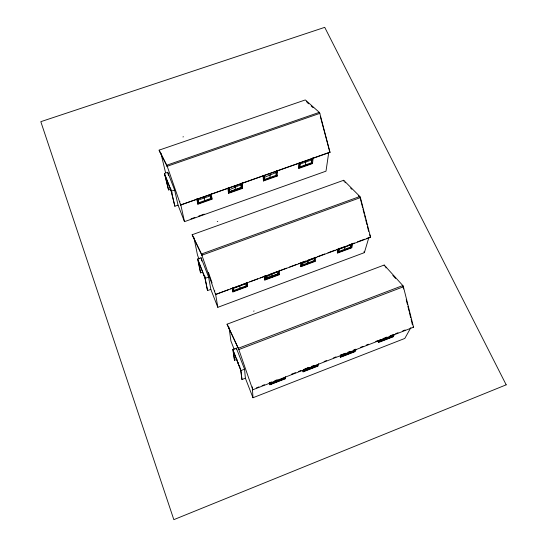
<?xml version="1.0" encoding="UTF-8"?>
<svg xmlns="http://www.w3.org/2000/svg" width="547" height="547" viewBox="0 0 547 547"><rect width="100%" height="100%" fill="white"/><g stroke="black" fill="none" stroke-linecap="round" stroke-linejoin="round"><path stroke-width="0.82" d="M279.531 270.225L279.326 274.683L264.83 280.071L264.83 275.674M278.423 270.956L278.266 274.683L265.842 279.298L265.856 275.62M270.047 177.454L270.095 173.461M271.77 273.944L272.057 276.987M269.692 382.62L269.938 384.753L285.144 378.832L285.356 376.637M269.938 384.753L269.992 382.62M264.119 175.58L264.379 180.134L276.214 175.936L276.071 171.163M276.214 175.936L276.344 171.136M277.062 172.237L277.11 170.609M263.141 175.546L263.415 180.975L277.226 176.072L277.397 170.377M284.187 377.43L284.043 378.989L271.011 384.062L271.059 382.544M313.164 157.721L312.508 163.56L298.86 168.401L298.935 163.69M298.86 168.401L299.332 162.616M312.091 158.486L311.551 163.403L299.859 167.553L299.715 165.563M299.859 167.553L300.262 162.671M305.445 164.9L305.855 160.62M311.551 163.403L311.756 158.534M300.932 263.004L300.871 266.683L315.188 261.363L315.783 257.507M312.617 159.649L312.802 157.98M300.871 266.683L301.294 262.881M314.655 258.246L314.183 261.336L301.917 265.897L301.903 262.97M301.917 265.897L302.354 262.081M307.776 262.984L308.187 259.907M328.713 152.688L325.998 171.163L184.483 221.651L178.055 205.132L174.637 190.028L167.724 172.298L164.435 173.44L168.558 189.939L170.972 189.091M329.13 149.837L330.005 152.333L319.817 113.379L319.318 112.361L305.294 99.937L159.129 150.138L159.437 151.075L167.15 166.295L319.817 113.379L319.318 112.361L166.726 165.221L159.129 150.138M314.183 261.336L314.252 258.403L302.176 263.62M318.675 363.673L318.122 365.991L303.086 371.844L303.482 369.587M317.458 364.48L317.075 366.128L304.187 371.146L304.481 369.533L308.166 367.748M236.099 349.396L236.338 348.124L232.796 349.478L234.506 360.275L237.104 359.283M344.911 182.342L345.335 182.801M338.012 249.254L337.328 252.406L337.615 253.029L351.755 247.777L352.774 243.791M337.615 253.029L338.641 248.304M351.824 243.736L350.812 247.736L338.696 252.235L339.564 248.283M344.473 249.364L345.034 246.984M350.812 247.736L350.524 247.114L351.126 244.728L338.928 249.254M202.54 272.187L200.667 272.871L200.291 271.907L197.665 259.005L201.07 257.767L208.605 277.076L210.827 289.37L217.809 307.325L364.377 252.639L368.897 237.412M369.697 234.731L370.606 237.323L215.504 294.498L228.27 289.766M340.685 354.996L340.166 356.596L340.466 357.287L355.311 351.502L356.09 349.465M340.466 357.287L341.253 354.894M342.169 354.866L341.601 356.576L354.326 351.618L355.126 349.512M354.326 351.618L354.025 350.935L354.463 349.765M394.312 334.586L393.211 336.74L378.558 342.449L378.25 341.772L378.9 340.357M378.558 342.449L379.864 339.632M379.42 341.041L379.734 341.725L380.753 339.543M385.703 338.6L386.298 337.383M380.206 340.74L391.98 336.159L392.596 334.928M379.734 341.725L392.295 336.836L393.416 334.614M410.865 327.626L404.801 338.443L252.981 397.737L245.384 378.209L244.557 369.184L236.338 348.124M277.965 271.531L265.849 277.103L265.555 276.399M342.907 354.531L345.848 353.198M241.049 184.647L229.357 189.775L229.043 189.023M264.372 177.372L276.03 172.572M256.509 387.823L258.895 386.893M262.075 385.656L264.454 384.726M269.227 382.873L271.613 381.943M274.792 380.705L277.172 379.782M291.483 374.21L295.455 372.664M298.635 371.427L301.021 370.504M304.2 369.266L308.173 367.714M311.359 366.476L313.739 365.553M324.077 361.533L326.456 360.603M333.615 357.82L335.995 356.89M340.767 355.037L344.74 353.485M347.919 352.247L350.306 351.324M353.485 350.087L355.871 349.157M360.637 347.304L363.023 346.374M366.203 345.136L368.589 344.207M375.741 341.424L378.127 340.494M382.9 338.641L386.873 337.096M390.052 335.858L392.438 334.928M395.618 333.691L398.004 332.761M402.77 330.908L405.156 329.978M252.529 389.368L252.769 389.792L413.546 327.215L403.406 286.772L402.811 285.548L384.192 265.035L227.06 324.2L238.834 349.56L403.406 286.772L402.811 285.548L238.321 348.268L227.06 324.2M303.817 370.257L316.699 365.239L317.075 366.128M316.747 365.369L303.865 370.381L304.187 371.146M341.301 355.885L354.025 350.935M270.416 383.755L272.7 382.866M277.261 381.088L278.779 380.5M378.25 341.772L381.334 340.569M385.956 338.764L387.502 338.169M234.506 360.275L233.289 351.058L240.598 369.895L241.965 379.536L245.384 378.209M241.965 379.536L240.988 370.558L244.557 369.184M238.895 349.533L238.321 348.268L238.834 349.56M253.569 311.175L254.088 310.983M228.427 327.4L229.008 327.181M214.356 291.168L214.862 290.977M230.663 288.878L238.636 285.924M241.029 285.035L247.408 282.669M249.801 281.78L257.781 278.82M260.167 277.938L267.346 275.271M268.946 274.683L276.919 271.722M279.312 270.833L286.491 268.174M289.678 266.991L296.857 264.331M298.45 263.736L305.629 261.076M308.823 259.893L316.002 257.234M317.595 256.639L324.774 253.979M327.961 252.796L335.14 250.129M336.733 249.541L345.513 246.287M347.106 245.699L354.285 243.032M357.471 241.849L364.651 239.189M366.244 238.595L370.237 237.118M246.212 282.902L246.43 286.505L233.877 291.168L233.398 288.399L246.034 283.708L246.3 284.358M265.5 278.478L277.917 273.869L278.266 274.683M233.617 290.519L246.171 285.862L246.034 283.708M301.636 265.268L313.91 260.707M350.524 247.114L338.408 251.613L338.696 252.235M264.83 280.071L264.543 279.373L266.827 278.519M232.366 288.802L232.892 291.934L247.545 286.491L247.306 282.293M200.667 272.871L198.185 260.652L204.893 277.931L207.532 290.594L210.827 289.37M207.532 290.594L205.173 278.341L208.605 277.076M359.871 196.489L201.46 254.027L192.147 234.738L343.687 180.271L359.871 196.489L360.418 197.604L370.606 237.323M202.342 254.758L201.761 254.97L192.147 234.738M217.268 221.603L217.768 221.419M193.337 237.514L193.898 237.309M191.012 218.827L194.903 217.439M198.787 216.051L204.229 214.109M179.443 201.727L179.929 201.556M168.558 189.939L164.982 175.149L171.143 191.012L174.876 206.253L178.055 205.132M329.697 152.237L180.578 205.002L330.005 152.333M198.335 200.763L198.096 200.161L210.28 195.853L210.52 196.448M299.831 164.148L311.599 159.977M229.282 191.717L241.254 187.477L241.015 183.375M229.33 191.826L241.302 187.58L241.063 183.484M210.239 194.424L210.889 199.101L198.787 203.388L198.554 202.8L210.65 198.506L210.089 194.506M264.126 179.553L275.955 175.355M299.592 166.979L311.284 162.835M238.506 189.132L240.837 188.312M298.6 167.826L301.007 166.972M229.35 191.881L229.596 192.469L241.569 188.223L241.295 183.443M196.845 199.005L197.884 204.216L212.004 199.211L211.265 193.768M228.4 192.66L228.667 193.303L242.636 188.346L242.328 182.78M174.876 206.253L171.327 191.19L174.637 190.028M167.594 165.987L167.04 166.185L166.726 165.221L167.15 166.295M160.168 152.524L160.709 152.339M182.958 136.941L183.436 136.777M329.034 149.085L320.357 116.579M412.13 323.53L412.486 324.747L412.13 323.53L412.575 323.858M413.101 326.887L413.546 327.215M307.393 102.672L308.672 103.793M311.222 106.043L313.137 107.725M350.634 188.072L351.81 189.241M358.292 195.689L360.418 197.604L201.925 255.203L201.46 254.027L215.682 294.778M167.211 166.274L180.701 205.159M392.814 275.367L395.638 278.457M363.967 251.764L364.377 252.639M312.241 162.992L312.508 163.56M351.468 247.155L351.755 247.777M392.896 336.063L393.211 336.74M391.98 336.159L392.295 336.836M276.967 175.498L277.226 176.072M314.908 260.734L315.188 261.363M241.097 184.756L241.412 185.501M242.369 187.703L242.636 188.346M278.361 272.461L278.013 271.647L277.972 273.985L265.555 278.594L265.842 279.298M279.052 274.047L279.326 274.683M241.254 187.477L241.569 188.223M235.593 190.342L234.984 185.7M310.265 367.748L310.634 368.63M302.764 371.085L303.086 371.844M212.004 199.211L211.443 196.284M247.545 286.491L247.087 282.484M284.857 378.127L285.144 378.832M210.65 198.506L210.889 199.101M246.171 285.862L246.43 286.505M284.043 378.989L283.756 378.285L270.724 383.358L271.011 384.062M204.845 201.241L203.983 196.66M240.16 288.837L239.723 286.047M277.247 380.821L277.534 381.526M233.398 288.399L233.877 291.168M199.005 258.984L197.488 255.08L194.062 238.116M234.191 349.437L230.896 340.952L229.118 327.995M204.64 275.736L205.522 278.006M164.435 173.44L171.327 191.19M171.854 192.277L172.134 193.009M197.665 259.005L205.173 278.341M232.796 349.478L240.988 370.558M208.462 272.468L212.079 282.929M238.677 349.164L252.769 389.792M360.268 198.274L362.565 207.368M362.982 209.022L364.24 213.98M364.658 215.634L365.287 218.116M365.704 219.764L366.962 224.728M367.379 226.383L368.637 231.34M402.975 286.491L403.583 288.96M406.23 299.66L407.447 304.597M407.857 306.245L409.081 311.181M409.484 312.829L410.708 317.773M411.112 319.414L411.925 322.709M160.9 153.153L165.57 172.722M170.281 188.018L170.712 189.836M170.541 188.694L170.972 190.513M167.724 172.298L168.49 175.594M180.626 204.038L184.483 221.651M306.552 101.161L306.758 102.111M343.687 180.271L343.872 181.207M203.505 273.555L203.792 275.045M201.07 257.767L201.699 261.001M385.874 267.039L386.045 267.955M384.192 265.035L384.356 265.951M196.947 198.834L197.884 204.216M197.993 198.759L198.787 203.388M197.87 198.828L198.096 200.161M198.329 201.481L198.554 202.8M215.511 293.561L217.809 307.325M238 362.353L238.13 363.468M239.668 366.087L239.798 367.208M232.448 287.797L232.892 291.934M228.161 187.792L228.667 193.303M228.037 188.722L228.42 192.715M229.172 187.73L229.596 192.469M228.967 187.765L229.268 191.149M228.919 187.655L229.227 191.047M252.304 386.832L252.981 397.737M242.102 182.93L242.389 187.758M263.394 175.327L263.415 180.975M264.372 175.272L264.379 180.134M264.536 276.433L264.563 279.428M506.187 384.821L173.837 519.65L40.813 121.68L324.733 27.35L506.187 384.821"/></g></svg>
